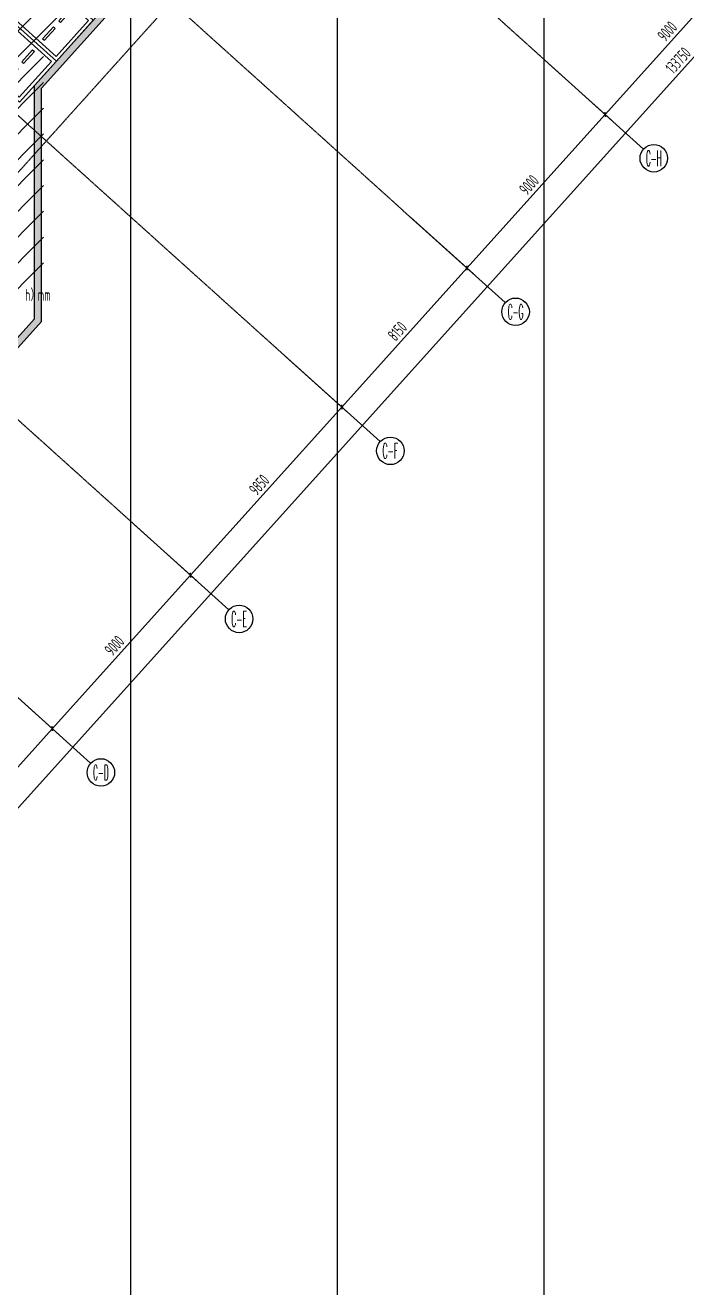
# Model space of a CAD drawing. Extents: x -20827274 to 1300756471, y -549375 to 3431892.
# Drawn here: x 21654 to 50475, y -383990 to -329002 of the extents above; entities that cross this region are included whole.
import ezdxf
from ezdxf.enums import TextEntityAlignment as Align

# ---------------------------------------------------------------- set-up
doc = ezdxf.new("R2010")
doc.units = 0
doc.header["$LTSCALE"] = 10
doc.linetypes.add('暖附图底图$0$DASH', pattern=[0.35, 0.25, -0.1])
doc.linetypes.add('暖附图底图$0$DOTE', pattern=[2.42, 2, -0.2, 0.02, -0.2])
for name, color, linetype in [('1-zs', 3, 'Continuous'), ('AXIS_TEXT', 7, 'Continuous'), ('H-TH_TEXT', 7, 'Continuous'), ('暖附图底图$0$00-停车位', 8, 'Continuous'), ('暖附图底图$0$1-标注暖通', 8, 'Continuous'), ('暖附图底图$0$A-WALL', 8, 'Continuous'), ('暖附图底图$0$AXIS', 8, 'Continuous'), ('暖附图底图$0$AXIS_TEXT', 8, 'Continuous'), ('暖附图底图$0$DOTE', 8, 'Continuous'), ('暖附图底图$0$PUB_HATCH', 8, 'Continuous')]:
    doc.layers.add(name, color=color, linetype=linetype)
doc.layers.add('F-非人防区', color=105, linetype='Continuous', lineweight=15)
doc.styles.add('8B2_02', font='tssdeng.shx', dxfattribs={"width": 0.6, "bigfont": 'TSSDCHN.shx'})
doc.styles.add('COMPLEX', font='COMPLEX.shx', dxfattribs={"width": 0.65})
doc.styles.add('暖附图底图$0$8B2_02_T3', font='tssdeng.shx', dxfattribs={"width": 0.6, "bigfont": 'TSSDCHN.shx'})
doc.styles.add('暖附图底图$0$_TCH_AXIS', font='COMPLEX', dxfattribs={"bigfont": 'GBCBIG'})
doc.dimstyles.new('暖附图底图$0$_TCH_ARCH&&150', dxfattribs={"dimtxt": 525, "dimasz": 150, "dimexe": 375, "dimexo": 450, "dimgap": 150, "dimtad": 1, "dimdec": 0, "dimrnd": 50, "dimzin": 0, "dimdsep": 46, "dimtxsty": '暖附图底图$0$8B2_02_T3', "dimblk": '暖附图底图$0$_ArchTick', "dimcen": 0.09, "dimclrt": 7, "dimazin": 2, "dimtfac": 1, "dimtdec": 0, "dimtix": 1, "dimtmove": 2, "dimatfit": 3, "dimfxl": 0, "dimtolj": 1, "dimtzin": 0, "dimarcsym": 0})

# ---------------------------------------------------------------- blocks, each defined once
blk = doc.blocks.new('暖附图底图$0$车位2400x5300')
at = {"layer": '暖附图底图$0$00-停车位', "color": 251}
for p, q in [((-875, -1000), (-175, -1000)), ((-875, -1100), (-875, -1000)), ((-175, -1100), (-175, -1000)), ((175, -1000), (875, -1000)), ((175, -1100), (175, -1000)), ((875, -1100), (875, -1000)), ((-875, -1100), (-175, -1100)), ((175, -1100), (875, -1100)), ((400, -5300), (-400, -5300))]:
    blk.add_line(p, q, dxfattribs=at)
blk.add_lwpolyline([(400, -5150), (400, -5300), (1200, -5300), (1200, 0), (-1200, 0), (-1200, -5300), (-400, -5300), (-400, -5150), (-1050, -5150), (-1050, -150), (1050, -150), (1050, -5150), (400, -5150)], dxfattribs=at)
blk.add_lwpolyline([(0, -5150, 0, 600, 0), (0, -4850, 600, 600, 0)], format="xyseb", dxfattribs=at)
blk = doc.blocks.new('_AXISO')
blk.add_circle((0, 0), 0.5)
at = {"layer": 'AXIS_TEXT', "style": 'COMPLEX', "width": 1.041667}
blk.add_attdef('A', text='', height=0.56, dxfattribs=at).set_placement((-0.25, -0.28), (0.25, -0.28), align=Align.FIT)
blk = doc.blocks.new('暖附图底图$0$_ArchTick')
at = {"color": 0, "linetype": 'ByBlock', "const_width": 0.4}
blk.add_lwpolyline([(-0.5, -0.5), (0.5, 0.5)], dxfattribs=at)
blk = doc.blocks.new('*D3353')
at = {"layer": 'Defpoints', "color": 0, "transparency": 16777216}
for p in [(91475, -277801), (95154, -281113), (1979, -377196)]:
    blk.add_point(p, dxfattribs=at)
at = {"layer": '暖附图底图$0$AXIS', "color": 0, "lineweight": -2, "transparency": 16777216}
for p, q in [((91809, -278102), (95432, -281364)), ((5657, -380508), (95154, -281113)), ((2313, -377497), (5936, -380759))]:
    blk.add_line(p, q, dxfattribs=at)
at = {"layer": '暖附图底图$0$AXIS', "color": 0, "lineweight": -2, "transparency": 16777216, "xscale": 150, "yscale": 150, "zscale": 150}
for p, rotation in [((95154, -281113), 47.99999999999579), ((5657, -380508), 227.9999999999958)]:
    blk.add_blockref('暖附图底图$0$_ArchTick', p, dxfattribs=dict(at, rotation=rotation))
at = {"layer": '暖附图底图$0$AXIS', "color": 7, "transparency": 16777216, "insert": (50099, -330535), "char_height": 525, "attachment_point": 5, "rotation": 48, "style": '暖附图底图$0$8B2_02_T3'}
blk.add_mtext('\\A1;133750', dxfattribs=at)
blk = doc.blocks.new('*D3356')
at = {"layer": 'Defpoints', "color": 0, "transparency": 16777216}
for p in [(20045, -357131), (22832, -359641), (14023, -363820)]:
    blk.add_point(p, dxfattribs=at)
at = {"layer": '暖附图底图$0$AXIS', "color": 0, "lineweight": -2, "transparency": 16777216}
for p, q in [((20380, -357432), (23111, -359891)), ((16810, -366329), (22832, -359641)), ((14358, -364121), (17089, -366580))]:
    blk.add_line(p, q, dxfattribs=at)
at = {"layer": '暖附图底图$0$AXIS', "color": 0, "lineweight": -2, "transparency": 16777216, "xscale": 150, "yscale": 150, "zscale": 150}
for p, rotation in [((22832, -359641), 47.99999999999577), ((16810, -366329), 227.9999999999958)]:
    blk.add_blockref('暖附图底图$0$_ArchTick', p, dxfattribs=dict(at, rotation=rotation))
at = {"layer": '暖附图底图$0$AXIS', "color": 7, "transparency": 16777216, "insert": (19515, -362709), "char_height": 525, "attachment_point": 5, "rotation": 48, "style": '暖附图底图$0$8B2_02_T3'}
blk.add_mtext('\\A1;9000', dxfattribs=at)
blk = doc.blocks.new('*D3357')
at = {"layer": 'Defpoints', "color": 0, "transparency": 16777216}
for p in [(26068, -350443), (28854, -352952), (20045, -357131)]:
    blk.add_point(p, dxfattribs=at)
at = {"layer": '暖附图底图$0$AXIS', "color": 0, "lineweight": -2, "transparency": 16777216}
for p, q in [((26402, -350744), (29133, -353203)), ((22832, -359641), (28854, -352952)), ((20380, -357432), (23111, -359891))]:
    blk.add_line(p, q, dxfattribs=at)
at = {"layer": '暖附图底图$0$AXIS', "color": 0, "lineweight": -2, "transparency": 16777216, "xscale": 150, "yscale": 150, "zscale": 150}
for p, rotation in [((28854, -352952), 47.99999999999583), ((22832, -359641), 227.9999999999959)]:
    blk.add_blockref('暖附图底图$0$_ArchTick', p, dxfattribs=dict(at, rotation=rotation))
at = {"layer": '暖附图底图$0$AXIS', "color": 7, "transparency": 16777216, "insert": (25537, -356020), "char_height": 525, "attachment_point": 5, "rotation": 48, "style": '暖附图底图$0$8B2_02_T3'}
blk.add_mtext('\\A1;9000', dxfattribs=at)
blk = doc.blocks.new('*D3358')
at = {"layer": 'Defpoints', "color": 0, "transparency": 16777216}
for p in [(32658, -343123), (35445, -345632), (26068, -350443)]:
    blk.add_point(p, dxfattribs=at)
at = {"layer": '暖附图底图$0$AXIS', "color": 0, "lineweight": -2, "transparency": 16777216}
for p, q in [((32993, -343424), (35724, -345883)), ((28854, -352952), (35445, -345632)), ((26402, -350744), (29133, -353203))]:
    blk.add_line(p, q, dxfattribs=at)
at = {"layer": '暖附图底图$0$AXIS', "color": 0, "lineweight": -2, "transparency": 16777216, "xscale": 150, "yscale": 150, "zscale": 150}
for p, rotation in [((35445, -345632), 47.99999999999576), ((28854, -352952), 227.9999999999958)]:
    blk.add_blockref('暖附图底图$0$_ArchTick', p, dxfattribs=dict(at, rotation=rotation))
at = {"layer": '暖附图底图$0$AXIS', "color": 7, "transparency": 16777216, "insert": (31843, -349016), "char_height": 525, "attachment_point": 5, "rotation": 48, "style": '暖附图底图$0$8B2_02_T3'}
blk.add_mtext('\\A1;9850', dxfattribs=at)
blk = doc.blocks.new('*D3359')
at = {"layer": 'Defpoints', "color": 0, "transparency": 16777216}
for p in [(38112, -337066), (40899, -339576), (32658, -343123)]:
    blk.add_point(p, dxfattribs=at)
at = {"layer": '暖附图底图$0$AXIS', "color": 0, "lineweight": -2, "transparency": 16777216}
for p, q in [((38446, -337368), (41177, -339827)), ((35445, -345632), (40899, -339576)), ((32993, -343424), (35724, -345883))]:
    blk.add_line(p, q, dxfattribs=at)
at = {"layer": '暖附图底图$0$AXIS', "color": 0, "lineweight": -2, "transparency": 16777216, "xscale": 150, "yscale": 150, "zscale": 150}
for p, rotation in [((40899, -339576), 47.99999999999579), ((35445, -345632), 227.9999999999958)]:
    blk.add_blockref('暖附图底图$0$_ArchTick', p, dxfattribs=dict(at, rotation=rotation))
at = {"layer": '暖附图底图$0$AXIS', "color": 7, "transparency": 16777216, "insert": (37865, -342328), "char_height": 525, "attachment_point": 5, "rotation": 48, "style": '暖附图底图$0$8B2_02_T3'}
blk.add_mtext('\\A1;8150', dxfattribs=at)
blk = doc.blocks.new('*D3360')
at = {"layer": 'Defpoints', "color": 0, "transparency": 16777216}
for p in [(44134, -330378), (46921, -332887), (38112, -337066)]:
    blk.add_point(p, dxfattribs=at)
at = {"layer": '暖附图底图$0$AXIS', "color": 0, "lineweight": -2, "transparency": 16777216}
for p, q in [((44469, -330679), (47200, -333138)), ((40899, -339576), (46921, -332887)), ((38446, -337368), (41177, -339827))]:
    blk.add_line(p, q, dxfattribs=at)
at = {"layer": '暖附图底图$0$AXIS', "color": 0, "lineweight": -2, "transparency": 16777216, "xscale": 150, "yscale": 150, "zscale": 150}
for p, rotation in [((46921, -332887), 47.99999999999576), ((40899, -339576), 227.9999999999958)]:
    blk.add_blockref('暖附图底图$0$_ArchTick', p, dxfattribs=dict(at, rotation=rotation))
at = {"layer": '暖附图底图$0$AXIS', "color": 7, "transparency": 16777216, "insert": (43603, -335955), "char_height": 525, "attachment_point": 5, "rotation": 48, "style": '暖附图底图$0$8B2_02_T3'}
blk.add_mtext('\\A1;9000', dxfattribs=at)
blk = doc.blocks.new('*D3361')
at = {"layer": 'Defpoints', "color": 0, "transparency": 16777216}
for p in [(50156, -323690), (52943, -326199), (44134, -330378)]:
    blk.add_point(p, dxfattribs=at)
at = {"layer": '暖附图底图$0$AXIS', "color": 0, "lineweight": -2, "transparency": 16777216}
for p, q in [((50491, -323991), (53222, -326450)), ((46921, -332887), (52943, -326199)), ((44469, -330679), (47200, -333138))]:
    blk.add_line(p, q, dxfattribs=at)
at = {"layer": '暖附图底图$0$AXIS', "color": 0, "lineweight": -2, "transparency": 16777216, "xscale": 150, "yscale": 150, "zscale": 150}
for p, rotation in [((52943, -326199), 47.9999999999958), ((46921, -332887), 227.9999999999958)]:
    blk.add_blockref('暖附图底图$0$_ArchTick', p, dxfattribs=dict(at, rotation=rotation))
at = {"layer": '暖附图底图$0$AXIS', "color": 7, "transparency": 16777216, "insert": (49625, -329267), "char_height": 525, "attachment_point": 5, "rotation": 48, "style": '暖附图底图$0$8B2_02_T3'}
blk.add_mtext('\\A1;9000', dxfattribs=at)
blk = doc.blocks.new('暖附图底图$0$AFSFCS')
at = {"layer": '暖附图底图$0$PUB_HATCH'}
for points in [[(22056.5, -331628.8), (22356.5, -331744), (40882.8, -311168.5), (40659.8, -310967.7)], [(22056.5, -341791.3), (22356.5, -341906.4), (22356.5, -331744), (22056.5, -331628.8)], [(22356.5, -341906.4), (22056.5, -341791.3), (19416.4, -344723.4), (19639.3, -344924.2)]]:
    blk.add_hatch(color=256, dxfattribs=at).paths.add_polyline_path(points)
at = {"layer": '暖附图底图$0$A-WALL'}
for p, q in [((22056.5, -331628.8), (40659.8, -310967.7)), ((22356.5, -331744), (40882.8, -311168.5)), ((22056.5, -341791.3), (22056.5, -331628.8)), ((22356.5, -341906.4), (22356.5, -331744)), ((22056.5, -341791.3), (19416.4, -344723.4)), ((22356.5, -341906.4), (19639.3, -344924.2))]:
    blk.add_line(p, q, dxfattribs=at)
at = {"layer": '暖附图底图$0$AXIS'}
for p, q in [((44134.1, -330378.1), (48593, -334392.9)), ((38111.9, -337066.4), (42570.8, -341081.2)), ((32658.5, -343123.1), (37117.4, -347137.8)), ((26067.6, -350443), (30526.4, -354457.8)), ((20045.4, -357131.3), (24504.3, -361146.1))]:
    blk.add_line(p, q, dxfattribs=at)
at = {"layer": '暖附图底图$0$DOTE', "color": 16, "linetype": '暖附图底图$0$DOTE', "ltscale": 1.5}
for p, q in [((26241.4, -155629.3), (26241.4, -385768.2)), ((35241.4, -155629.3), (35241.4, -385768.2)), ((44241.4, -155629.3), (44241.4, -385768.2))]:
    blk.add_line(p, q, dxfattribs=at)
at = {"layer": '暖附图底图$0$DOTE', "color": 127, "linetype": '暖附图底图$0$DOTE', "ltscale": 1.5}
for p, q in [((-14328.5, -375027.4), (118287.3, -227742.6)), ((20494.9, -309093.3), (44134.1, -330378.1)), ((14472.8, -315781.6), (38111.9, -337066.4)), ((9019.3, -321838.3), (32658.5, -343123.1)), ((2428.4, -329158.2), (26067.6, -350443))]:
    blk.add_line(p, q, dxfattribs=at)
at = {"layer": '暖附图底图$0$00-停车位', "rotation": 228.0000000141129}
for p in [(23814.5, -329676.4), (22208.6, -331460)]:
    blk.add_blockref('暖附图底图$0$车位2400x5300', p, dxfattribs=at)
at = {"layer": '暖附图底图$0$AXIS'}
ref = blk.add_blockref('_AXISO', (49038.8, -334794.4), dxfattribs=dict(at, xscale=1200, yscale=1200, zscale=1200))
ref.add_attrib('A', 'C-H', dxfattribs={"layer": '暖附图底图$0$AXIS_TEXT', "height": 678.82, "style": '暖附图底图$0$_TCH_AXIS', "width": 0.313433}).set_placement((48699.4, -335133.8), (49378.3, -335133.8), align=Align.FIT)
ref = blk.add_blockref('_AXISO', (43016.7, -341482.7), dxfattribs=dict(at, xscale=1200, yscale=1200, zscale=1200))
ref.add_attrib('A', 'C-G', dxfattribs={"layer": '暖附图底图$0$AXIS_TEXT', "height": 678.82, "style": '暖附图底图$0$_TCH_AXIS', "width": 0.323077}).set_placement((42677.3, -341822.1), (43356.1, -341822.1), align=Align.FIT)
ref = blk.add_blockref('_AXISO', (37563.3, -347539.3), dxfattribs=dict(at, xscale=1200, yscale=1200, zscale=1200))
ref.add_attrib('A', 'C-F', dxfattribs={"layer": '暖附图底图$0$AXIS_TEXT', "height": 678.82, "style": '暖附图底图$0$_TCH_AXIS', "width": 0.333333}).set_placement((37223.8, -347878.7), (37902.7, -347878.7), align=Align.FIT)
ref = blk.add_blockref('_AXISO', (30972.3, -354859.3), dxfattribs=dict(at, xscale=1200, yscale=1200, zscale=1200))
ref.add_attrib('A', 'C-E', dxfattribs={"layer": '暖附图底图$0$AXIS_TEXT', "height": 678.82, "style": '暖附图底图$0$_TCH_AXIS', "width": 0.333333}).set_placement((30632.9, -355198.7), (31311.7, -355198.7), align=Align.FIT)
ref = blk.add_blockref('_AXISO', (24950.1, -361547.6), dxfattribs=dict(at, xscale=1200, yscale=1200, zscale=1200))
ref.add_attrib('A', 'C-D', dxfattribs={"layer": '暖附图底图$0$AXIS_TEXT', "height": 678.82, "style": '暖附图底图$0$_TCH_AXIS', "width": 0.328125}).set_placement((24610.7, -361887), (25289.6, -361887), align=Align.FIT)
for p1, p2, distance, picture, middle in [((1978.9, -377196.2), (91475.1, -277800.6), -4950, '*D3353', (50099, -330534.6)), ((44134.1, -330378.1), (50156.3, -323689.8), -3750, '*D3361', (49625.4, -329267.2)), ((38111.9, -337066.4), (44134.1, -330378.1), -3750, '*D3360', (43603.2, -335955.5)), ((32658.5, -343123.1), (38111.9, -337066.4), -3750, '*D3359', (37865.4, -342328)), ((26067.6, -350443), (32658.5, -343123.1), -3750, '*D3358', (31843.3, -349016.3)), ((20045.4, -357131.3), (26067.6, -350443), -3750, '*D3357', (25536.7, -356020.4)), ((14023.2, -363819.6), (20045.4, -357131.3), -3750, '*D3356', (19514.5, -362708.7))]:
    dim = blk.add_aligned_dim(p1=p1, p2=p2, distance=distance, dimstyle='暖附图底图$0$_TCH_ARCH&&150', dxfattribs=at)
    dim.commit()
    dim.dimension.update_dxf_attribs({"geometry": picture, "text_midpoint": middle})
blk = doc.blocks.new('暖附图底图')
at = {"layer": '暖附图底图$0$1-标注暖通', "linetype": '暖附图底图$0$DASH'}
blk.add_blockref('暖附图底图$0$AFSFCS', (500000, 0), dxfattribs=at)

msp = doc.modelspace()

# ---------------------------------------------------------------- hatches: boundary and pattern name
at = {"layer": 'F-非人防区'}
h = msp.add_hatch(dxfattribs=at)
h.set_pattern_fill('ANSI31', color=8, scale=500)
h.set_pattern_definition([(45, (-67108.6, 126739.6), (-561.266, 561.266), [])])
edge = h.paths.add_edge_path()
edge.add_line((26041.4, -160910.4), (26041.4, -174910.4))
edge.add_line((26041.4, -174910.4), (44466.4, -174910.4))
edge.add_line((44466.4, -174910.4), (44466.4, -230535.4))
edge.add_line((44466.4, -230535.4), (29591.4, -230535.4))
edge.add_line((29591.4, -230535.4), (29591.4, -228585.4))
edge.add_line((29591.4, -228585.4), (32466.4, -228585.4))
edge.add_line((32466.4, -228585.4), (32466.4, -223185.4))
edge.add_line((32466.4, -223185.4), (6116.4, -223185.4))
edge.add_line((6116.4, -223185.4), (6116.4, -236210.4))
edge.add_line((6116.4, -236210.4), (5916.4, -236210.4))
edge.add_line((5916.4, -236210.4), (5921.1, -289912.2))
edge.add_line((5921.1, -289912.2), (35191.4, -289912.2))
edge.add_line((35191.4, -289912.2), (35191.4, -296310.4))
edge.add_line((35191.4, -296310.4), (35041.4, -296310.4))
edge.add_line((35041.4, -296310.4), (35041.4, -296910.4))
edge.add_line((35041.4, -296910.4), (35641.4, -296910.4))
edge.add_line((35641.4, -296910.4), (44736.4, -305099.6))
edge.add_line((44736.4, -305099.6), (22456.5, -329844))
edge.add_line((22456.5, -329844), (22456.5, -340006.4))
edge.add_line((22456.5, -340006.4), (-13248.1, -379660.4))
edge.add_line((-13248.1, -379660.4), (-90108.6, -379660.4))
edge.add_line((-90108.6, -379660.4), (-90108.6, -373660.4))
edge.add_line((-90108.6, -373660.4), (-91358.6, -373660.4))
edge.add_arc((-91358.6, -361660.4), 12000, 180, 270, ccw=False)
edge.add_line((-103358.6, -361660.4), (-103358.6, -333450.4))
edge.add_line((-103358.6, -333450.4), (-95358.6, -333436.6))
edge.add_line((-95358.6, -333436.6), (-95358.6, -160610.4))
edge.add_line((-95358.6, -160610.4), (-86333.4, -160610.4))
edge.add_line((-86333.4, -160610.4), (-86333.6, -149790))
edge.add_line((-86333.6, -149790), (-73433.4, -149790))
edge.add_line((-73433.4, -149790), (-73433.4, -160610.4))
edge.add_line((-73433.4, -160610.4), (26041.4, -160910.4))

# ---------------------------------------------------------------- block references
at = {"layer": '1-zs'}
msp.add_blockref('暖附图底图', (-500000, 0), dxfattribs=at)

# ---------------------------------------------------------------- texts
at = {"layer": 'H-TH_TEXT', "style": '8B2_02', "width": 0.6}
for s, p in [('h', (21652.7, -341007.7)), ('）', (21882.9, -341007.7)), ('mm', (22197.9, -341007.7))]:
    msp.add_text(s, height=525, dxfattribs=at).set_placement(p)

doc.saveas('drawing.dxf')
